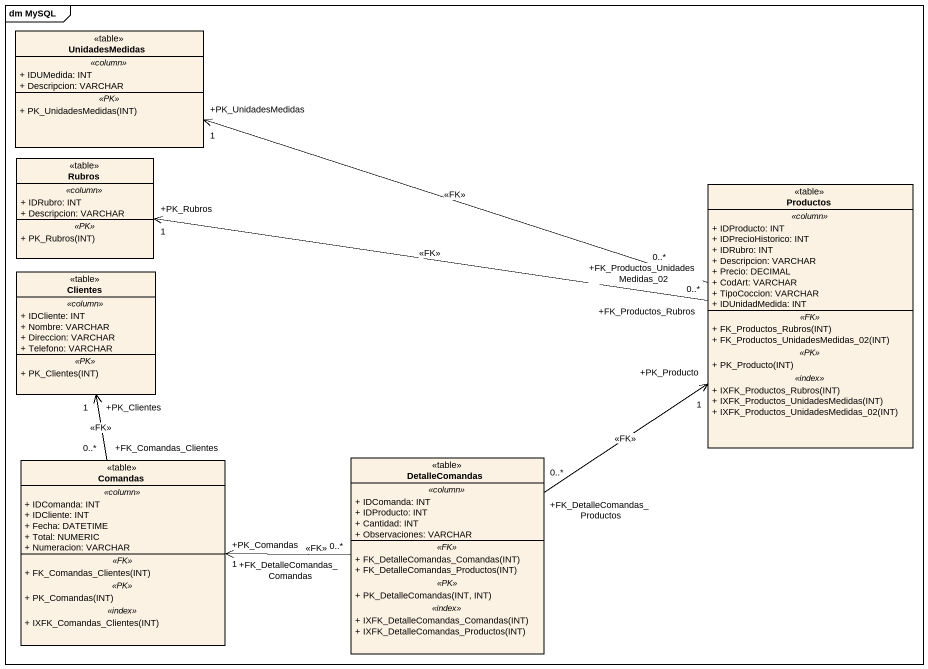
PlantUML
@startuml
mainframe dm MySQL
hide circle
hide empty members
skinparam classAttributeIconSize 0
class UnidadesMedidas <<table>> {
  .. <<column>> ..
  + IDUMedida: INT
  + Descripcion: VARCHAR
  .. <<PK>> ..
  + PK_UnidadesMedidas(INT)
}
class Rubros <<table>> {
  .. <<column>> ..
  + IDRubro: INT
  + Descripcion: VARCHAR
  .. <<PK>> ..
  + PK_Rubros(INT)
}
class Productos <<table>> {
  .. <<column>> ..
  + IDProducto: INT
  + IDPrecioHistorico: INT
  + IDRubro: INT
  + Descripcion: VARCHAR
  + Precio: DECIMAL
  + CodArt: VARCHAR
  + TipoCoccion: VARCHAR
  + IDUnidadMedida: INT
  .. <<FK>> ..
  + FK_Productos_Rubros(INT)
  + FK_Productos_UnidadesMedidas_02(INT)
  .. <<PK>> ..
  + PK_Producto(INT)
  .. <<index>> ..
  + IXFK_Productos_Rubros(INT)
  + IXFK_Productos_UnidadesMedidas(INT)
  + IXFK_Productos_UnidadesMedidas_02(INT)
}
class Clientes <<table>> {
  .. <<column>> ..
  + IDCliente: INT
  + Nombre: VARCHAR
  + Direccion: VARCHAR
  + Telefono: VARCHAR
  .. <<PK>> ..
  + PK_Clientes(INT)
}
class Comandas <<table>> {
  .. <<column>> ..
  + IDComanda: INT
  + IDCliente: INT
  + Fecha: DATETIME
  + Total: NUMERIC
  + Numeracion: VARCHAR
  .. <<FK>> ..
  + FK_Comandas_Clientes(INT)
  .. <<PK>> ..
  + PK_Comandas(INT)
  .. <<index>> ..
  + IXFK_Comandas_Clientes(INT)
}
class DetalleComandas <<table>> {
  .. <<column>> ..
  + IDComanda: INT
  + IDProducto: INT
  + Cantidad: INT
  + Observaciones: VARCHAR
  .. <<FK>> ..
  + FK_DetalleComandas_Comandas(INT)
  + FK_DetalleComandas_Productos(INT)
  .. <<PK>> ..
  + PK_DetalleComandas(INT, INT)
  .. <<index>> ..
  + IXFK_DetalleComandas_Comandas(INT)
  + IXFK_DetalleComandas_Productos(INT)
}
Productos "+FK_Productos_UnidadesMedidas_02\n0..*" -left-> "+PK_UnidadesMedidas\n1" UnidadesMedidas : <<FK>>
Productos "+FK_Productos_Rubros\n0..*" -left-> "+PK_Rubros\n1" Rubros : <<FK>>
Comandas "+FK_Comandas_Clientes\n0..*" -up-> "+PK_Clientes\n1" Clientes : <<FK>>
DetalleComandas "+FK_DetalleComandas_Productos\n0..*" -up-> "+PK_Producto\n1" Productos : <<FK>>
DetalleComandas "+FK_DetalleComandas_Comandas\n0..*" -left-> "+PK_Comandas\n1" Comandas : <<FK>>
@enduml
